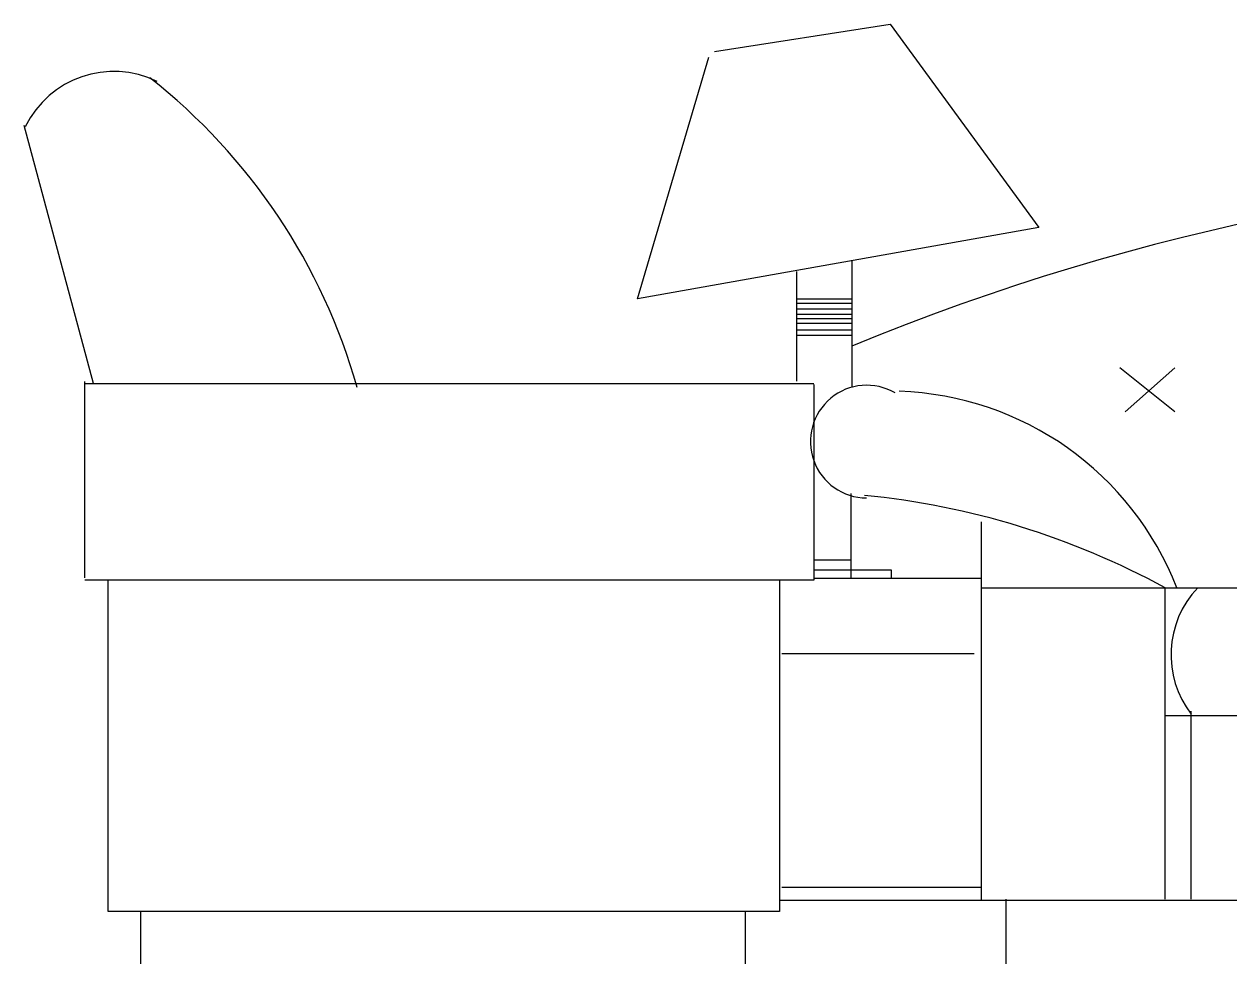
# Model space of a CAD drawing. Header units: inches. Extents: x 11.4 to 53.9, y 10.8 to 35.6.
# Drawn here: x 19.281 to 20.857, y 18.677 to 19.904 of the extents above; entities that cross this region are included whole.
import ezdxf

# ---------------------------------------------------------------- set-up
doc = ezdxf.new("R2010")
doc.units = ezdxf.units.IN
doc.header["$MEASUREMENT"] = 0
doc.layers.add('02', color=2, linetype='Continuous')

msp = doc.modelspace()

# ---------------------------------------------------------------- linework, layer by layer
at = {"layer": '02'}
for p, q in [((20.1833, 19.8685), (20.4131, 19.9044)), ((20.4131, 19.9044), (20.607, 19.6389)), ((20.0828, 19.5456), (20.1761, 19.8613)), ((19.3721, 19.4349), (19.2815, 19.7722)), ((20.607, 19.6389), (20.0828, 19.5456)), ((20.291, 19.4379), (20.291, 19.5814)), ((20.3629, 19.5958), (20.3629, 19.4307)), ((20.291, 19.5456), (20.3629, 19.5456)), ((20.291, 19.54), (20.3629, 19.54)), ((20.291, 19.5324), (20.3629, 19.5324)), ((20.291, 19.5254), (20.3629, 19.5254)), ((20.291, 19.5199), (20.3629, 19.5199)), ((20.291, 19.5137), (20.3629, 19.5137)), ((20.291, 19.5053), (20.3629, 19.5053)), ((20.291, 19.4984), (20.3629, 19.4984)), ((20.7847, 19.3982), (20.7128, 19.4556)), ((20.72, 19.3982), (20.7847, 19.4556)), ((19.361, 19.1811), (19.361, 19.4378)), ((19.361, 19.4349), (20.313, 19.4349)), ((20.313, 19.4337), (20.313, 19.1781)), ((20.3617, 19.2916), (20.3617, 19.1813)), ((20.5318, 19.2543), (20.5318, 18.7604)), ((20.313, 19.2049), (20.3617, 19.2049)), ((20.313, 19.1918), (20.4143, 19.1918)), ((20.4143, 19.1918), (20.4143, 19.1813)), ((20.313, 19.1781), (19.361, 19.1781)), ((19.3912, 18.7453), (19.3912, 19.1781)), ((20.2685, 19.1781), (20.2685, 18.7453)), ((20.313, 19.181), (20.5318, 19.181)), ((20.5318, 19.1681), (21.2466, 19.1681)), ((20.7722, 18.7616), (20.7722, 19.1682)), ((20.2713, 19.0823), (20.5227, 19.0823)), ((20.7722, 19.0013), (22.2292, 19.0013)), ((20.8062, 18.7616), (20.8062, 19.0073)), ((20.2713, 18.7773), (20.5316, 18.7773)), ((20.2685, 18.7604), (22.7848, 18.7604)), ((20.5646, 18.6771), (20.5646, 18.7616)), ((20.2685, 18.7453), (19.3912, 18.7453)), ((19.4334, 18.7453), (19.4334, 18.6771)), ((20.2241, 18.6771), (20.2241, 18.7453))]:
    msp.add_line(p, q, dxfattribs=at)
for centre, radius, start, end in [((19.3987, 19.7136), 0.129, 63.9321, 153.8934), ((18.9613, 19.217), 0.7847, 15.7351, 51.8927), ((21.5301, 16.6581), 3.0574, 67.2616, 112.4423), ((20.3823, 19.3592), 0.0736, 59.6364, 269.8337), ((20.4115, 19.0216), 0.4035, 21.2961, 88.1179), ((20.2787, 18.2621), 1.0318, 61.4181, 84.3982), ((20.9072, 19.0807), 0.1274, 136.5815, 217.5432)]:
    msp.add_arc(centre, radius, start, end, dxfattribs=at)

doc.saveas('drawing.dxf')
